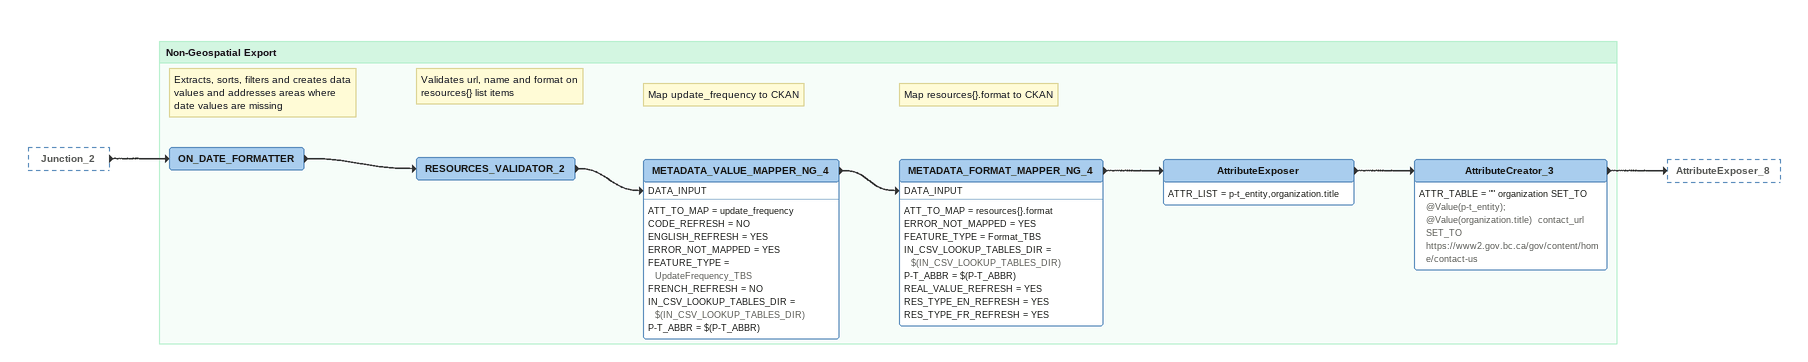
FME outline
Junction_2 [outside]
    -> ON_DATE_FORMATTER

Bookmark: Non-Geospatial Export
Note: Extracts, sorts, filters and creates data values and addresses areas where date values are missing
ON_DATE_FORMATTER
    -> RESOURCES_VALIDATOR_2
Note: Validates url, name and format on resources{} list items
RESOURCES_VALIDATOR_2
    -> METADATA_VALUE_MAPPER_NG_4 [DATA_INPUT]
Note: Map update_frequency to CKAN
METADATA_VALUE_MAPPER_NG_4
    ATT_TO_MAP = update_frequency
    CODE_REFRESH = NO
    ENGLISH_REFRESH = YES
    ERROR_NOT_MAPPED = YES
    FEATURE_TYPE = UpdateFrequency_TBS
    FRENCH_REFRESH = NO
    IN_CSV_LOOKUP_TABLES_DIR = $(IN_CSV_LOOKUP_TABLES_DIR)
    P-T_ABBR = $(P-T_ABBR)
    -> METADATA_FORMAT_MAPPER_NG_4 [DATA_INPUT]
Note: Map resources{}.format to CKAN
METADATA_FORMAT_MAPPER_NG_4
    ATT_TO_MAP = resources{}.format
    ERROR_NOT_MAPPED = YES
    FEATURE_TYPE = Format_TBS
    IN_CSV_LOOKUP_TABLES_DIR = $(IN_CSV_LOOKUP_TABLES_DIR)
    P-T_ABBR = $(P-T_ABBR)
    REAL_VALUE_REFRESH = YES
    RES_TYPE_EN_REFRESH = YES
    RES_TYPE_FR_REFRESH = YES
    -> AttributeExposer
AttributeExposer
    ATTR_LIST = p-t_entity,organization.title
    -> AttributeCreator_3
AttributeCreator_3
    ATTR_TABLE = "" organization SET_TO @Value(p-t_entity); @Value(organization.title)  contact_url SET_TO https://www2.gov.bc.ca/gov/content/home/contact-us
    -> AttributeExposer_8
